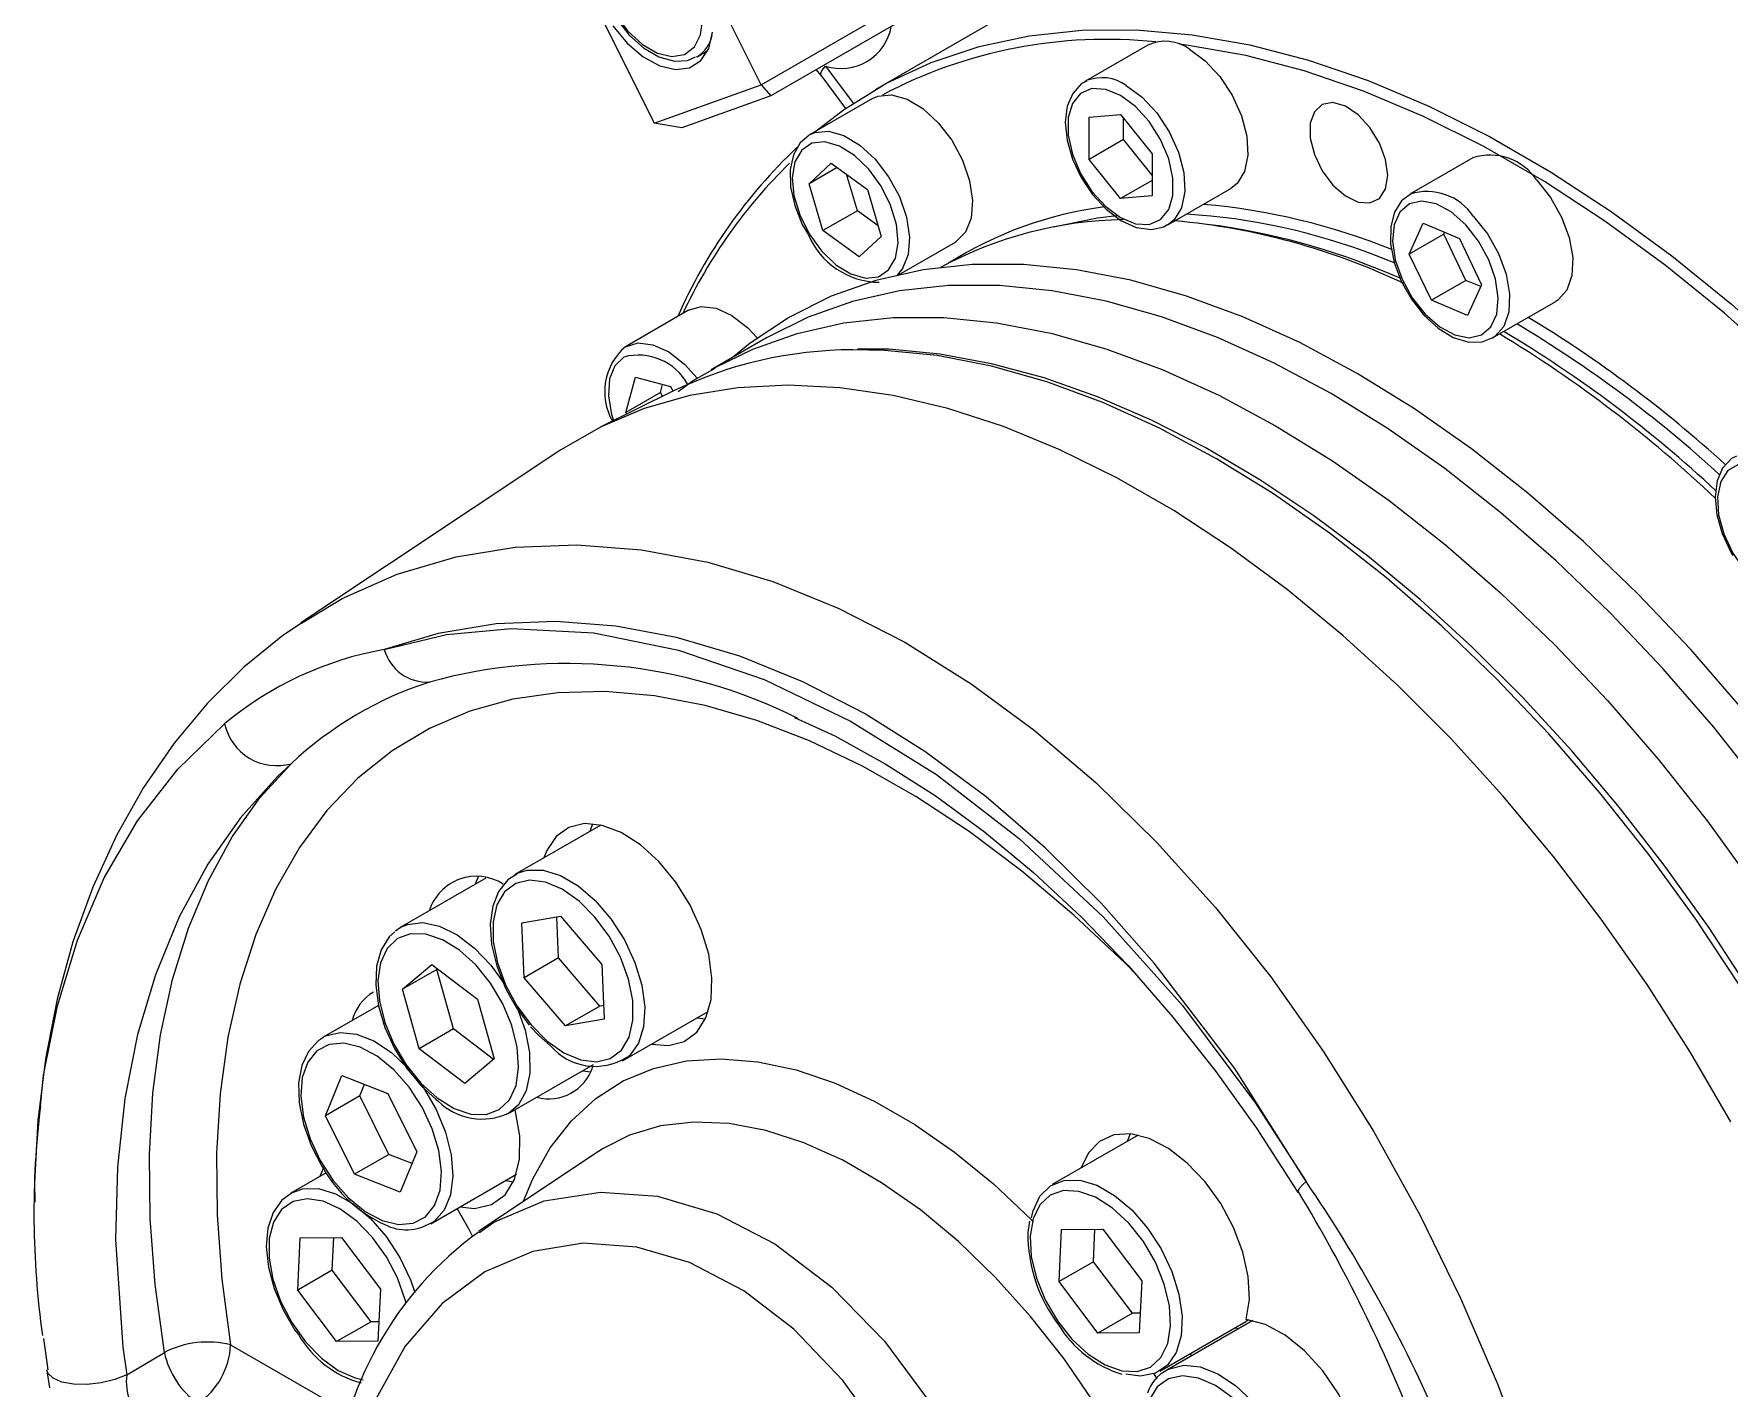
# Model space of a CAD drawing. Header units: millimetres. Extents: x 20 to 768, y 29 to 540.
# Drawn here: x 418.06 to 438.96, y 203.17 to 219.87 of the extents above; entities that cross this region are included whole.
import ezdxf

# ---------------------------------------------------------------- set-up
doc = ezdxf.new("R2010")
doc.units = ezdxf.units.MM

msp = doc.modelspace()

# ---------------------------------------------------------------- linework, layer by layer
at = {"color": 7, "linetype": 'Continuous', "lineweight": 15}
for p, q in [((427.028242, 219.24315), (424.358262, 224.591921)), ((423.039401, 224.120015), (425.709382, 218.771243)), ((427.028242, 219.24315), (430.917329, 221.488272)), ((430.896423, 221.270659), (427.148757, 219.107177)), ((431.120874, 220.734247), (428.433868, 219.183072)), ((426.238486, 219.589259), (426.371211, 219.66588)), ((431.796701, 219.734031), (431.018884, 219.285007)), ((426.238486, 219.589259), (426.226882, 219.582856)), ((427.708011, 219.430022), (427.761819, 219.360472)), ((425.709382, 218.771243), (427.028242, 219.24315)), ((427.028242, 219.24315), (427.148757, 219.107177)), ((427.764972, 219.362117), (428.069615, 218.952577)), ((431.018884, 219.285007), (431.036402, 219.294459)), ((427.148757, 219.107177), (426.049707, 218.713918)), ((428.401552, 219.074356), (427.623735, 218.625332)), ((431.070224, 218.842891), (431.459132, 218.877652)), ((431.070224, 218.324307), (431.070224, 218.842891)), ((431.459132, 218.877652), (431.84804, 218.393868)), ((431.494488, 218.569229), (431.494488, 218.83368)), ((426.049707, 218.713918), (425.709382, 218.771243)), ((427.609117, 218.616386), (427.623735, 218.625332)), ((431.494488, 218.569229), (431.070224, 218.324307)), ((431.848041, 218.12941), (431.494488, 218.569229)), ((431.84804, 218.393868), (431.84804, 217.875283)), ((427.618751, 218.024129), (427.89213, 218.277725)), ((427.965431, 218.224263), (427.618751, 218.024129)), ((427.89213, 218.277725), (428.337361, 217.953009)), ((431.459132, 217.840522), (431.070224, 218.324307)), ((435.801551, 218.341975), (435.023734, 217.892951)), ((427.790605, 217.445816), (427.618751, 218.024129)), ((428.214869, 217.690739), (428.081475, 218.13962)), ((431.848041, 218.065034), (431.459132, 217.840522)), ((432.040801, 217.514808), (432.818618, 217.963832)), ((428.337361, 217.953009), (428.509214, 217.374696)), ((431.84804, 217.875283), (431.459132, 217.840522)), ((428.214869, 217.690739), (427.790605, 217.445816)), ((428.470755, 217.504122), (428.214869, 217.690739)), ((428.235836, 217.1211), (427.790605, 217.445816)), ((428.509214, 217.374696), (428.235836, 217.1211)), ((432.676278, 217.502549), (432.528581, 217.522701)), ((435.018751, 217.156368), (435.190605, 217.536262)), ((435.443015, 217.40129), (435.018751, 217.156368)), ((435.190605, 217.536262), (435.635836, 217.346926)), ((435.443015, 217.40129), (435.453497, 217.42446)), ((435.716394, 216.832077), (435.443015, 217.40129)), ((435.635836, 217.346926), (435.909213, 216.777694)), ((428.72925, 216.903395), (429.423468, 217.304159)), ((435.29213, 216.587154), (435.018751, 217.156368)), ((435.716394, 216.832077), (435.29213, 216.587154)), ((435.898732, 216.754518), (435.716394, 216.832077)), ((435.909213, 216.777694), (435.737361, 216.397798)), ((435.737361, 216.397798), (435.29213, 216.587154)), ((436.045652, 216.122752), (436.823469, 216.571776)), ((426.132986, 216.46338), (425.355169, 216.014356)), ((427.095695, 216.124317), (426.411512, 215.729347)), ((426.411512, 215.729347), (426.451793, 215.752329)), ((425.938301, 215.464245), (425.051853, 215.025709)), ((425.361645, 215.204617), (425.477874, 215.638427)), ((425.477874, 215.638427), (425.911646, 215.522227)), ((425.785909, 215.449539), (425.8125, 215.548795)), ((425.911646, 215.522227), (425.943615, 215.466861)), ((425.785909, 215.449539), (425.361645, 215.204617)), ((425.813168, 215.402342), (425.785909, 215.449539)), ((425.373171, 215.184666), (425.361645, 215.204617)), ((424.532959, 214.726156), (421.35252, 212.607262)), ((425.049993, 210.115937), (423.993191, 209.505858)), ((423.636091, 209.462051), (422.579288, 208.851971)), ((423.993191, 209.505858), (424.022613, 209.521403)), ((424.07674, 208.909516), (424.556161, 208.992071)), ((424.530769, 208.478151), (424.508509, 208.983869)), ((424.556161, 208.992071), (425.065347, 208.398338)), ((422.518831, 208.810033), (422.579288, 208.851971)), ((424.106507, 208.233229), (424.07674, 208.909516)), ((422.607536, 208.091203), (422.967336, 208.396297)), ((422.967336, 208.396297), (423.531826, 207.967011)), ((424.530769, 208.478151), (424.106507, 208.233229)), ((425.039954, 207.884419), (424.530769, 208.478151)), ((425.065347, 208.398338), (425.095111, 207.722052)), ((423.031799, 208.336124), (422.607536, 208.091203)), ((423.031799, 208.336124), (423.038735, 208.34199)), ((423.236486, 207.601726), (423.031799, 208.336124)), ((424.615691, 207.639498), (424.106507, 208.233229)), ((422.812223, 207.356804), (422.607536, 208.091203)), ((423.531826, 207.967011), (423.736512, 207.232613)), ((422.310322, 207.892354), (421.627992, 207.498453)), ((425.039954, 207.884419), (424.615691, 207.639498)), ((425.095111, 207.722052), (424.615691, 207.639498)), ((425.087603, 207.892636), (425.039954, 207.884419)), ((425.320083, 207.207369), (426.376886, 207.817448)), ((426.243179, 207.740249), (426.341162, 207.724918)), ((423.236486, 207.601726), (422.812223, 207.356804)), ((423.729575, 207.226741), (423.236486, 207.601726)), ((421.601229, 207.481702), (421.627992, 207.498453)), ((423.376711, 206.927519), (422.812223, 207.356804)), ((423.736512, 207.232613), (423.376711, 206.927519)), ((423.90618, 206.553483), (424.962983, 207.163562)), ((425.369409, 207.240431), (425.320083, 207.207369)), ((421.656194, 206.531195), (421.861155, 207.028992)), ((421.861155, 207.028992), (422.425689, 206.806176)), ((422.080457, 206.776117), (422.139358, 206.919174)), ((424.829277, 207.086382), (424.92726, 207.071051)), ((422.080457, 206.776117), (421.656194, 206.531195)), ((422.440029, 206.055524), (422.080457, 206.776117)), ((422.425689, 206.806176), (422.785262, 206.085563)), ((423.018705, 206.736893), (423.046254, 206.71209)), ((422.015766, 205.810602), (421.656194, 206.531195)), ((431.674022, 206.291967), (430.617219, 205.681887)), ((431.576039, 206.307292), (431.540315, 206.214787)), ((422.440029, 206.055524), (422.015766, 205.810602)), ((422.726358, 205.94252), (422.440029, 206.055524)), ((422.785262, 206.085563), (422.5803, 205.587786)), ((425.024808, 206.090855), (423.548929, 205.107605)), ((421.627297, 205.880361), (421.589832, 205.784111)), ((421.667991, 205.829224), (421.23242, 205.577775)), ((422.5803, 205.587786), (422.015766, 205.810602)), ((422.954883, 205.199965), (424.011686, 205.810044)), ((423.87798, 205.732844), (423.975962, 205.717514)), ((430.335977, 205.2295), (430.314356, 205.090182)), ((421.315837, 204.382251), (421.345896, 205.023982)), ((421.345896, 205.023982), (421.855216, 205.029452)), ((421.7401, 204.627173), (421.758894, 205.028418)), ((421.855216, 205.029452), (422.334476, 204.393171)), ((430.700636, 204.486363), (430.730695, 205.128095)), ((430.730695, 205.128095), (431.240014, 205.133564)), ((431.124899, 204.731285), (431.143692, 205.132531)), ((431.240014, 205.133564), (431.719275, 204.497283)), ((421.7401, 204.627173), (421.315837, 204.382251)), ((422.219359, 203.990892), (421.7401, 204.627173)), ((431.124899, 204.731285), (430.700636, 204.486363)), ((431.604159, 204.095004), (431.124899, 204.731285)), ((421.795096, 203.74597), (421.315837, 204.382251)), ((422.334476, 204.393171), (422.304416, 203.75144)), ((431.179896, 203.850082), (430.700636, 204.486363)), ((431.719275, 204.497283), (431.689216, 203.855552)), ((422.219359, 203.990892), (421.795096, 203.74597)), ((422.31568, 203.991919), (422.219359, 203.990892)), ((431.604159, 204.095004), (431.179896, 203.850082)), ((431.700479, 204.096031), (431.604159, 204.095004)), ((431.944111, 203.383399), (433.004773, 203.995706)), ((433.087924, 204.005623), (432.031121, 203.395544)), ((433.035782, 204.015358), (433.004773, 203.995706)), ((418.181459, 203.786184), (418.233381, 203.398009)), ((422.304416, 203.75144), (421.795096, 203.74597)), ((431.689216, 203.855552), (431.179896, 203.850082)), ((432.867207, 203.916279), (432.916949, 203.906934)), ((419.206917, 203.336889), (419.672002, 203.611797)), ((432.301523, 203.589716), (432.351265, 203.580371))]:
    msp.add_line(p, q, dxfattribs=at)
at = {"color": 8, "linetype": 'Continuous', "lineweight": 15}
for p, q in [((427.822119, 219.475293), (428.163692, 219.016128)), ((434.84271, 217.043203), (434.602604, 217.137115)), ((420.488705, 203.705064), (421.9601, 202.855646)), ((431.867901, 203.348516), (431.907058, 203.286061))]:
    msp.add_line(p, q, dxfattribs=at)
at = {"color": 7, "linetype": 'Continuous', "lineweight": 15, "flags": 128}
for points in [[(425.004864, 220.809903), (425.031274, 220.582555), (425.10836, 220.343142), (425.229879, 220.111037), (425.385986, 219.905066), (425.564034, 219.741911), (425.749599, 219.634786), (425.927648, 219.592371), (426.083755, 219.618105), (426.205274, 219.709907), (426.282361, 219.860318), (426.30877, 220.057174), (426.282361, 220.284522), (426.205274, 220.523936), (426.083755, 220.75604), (425.927648, 220.962012), (425.749599, 221.125167), (425.564034, 221.232292), (425.385986, 221.274707), (425.229879, 221.248972), (425.10836, 221.157171), (425.031274, 221.00676), (425.004864, 220.809903)], [(425.191899, 220.146928), (425.247284, 220.050943), (425.403149, 219.856489), (425.579481, 219.69922), (425.76776, 219.58926), (425.959368, 219.536096), (426.121168, 219.543714), (426.220595, 219.588265)], [(425.199627, 219.970812), (425.378073, 219.755916), (425.575513, 219.587193), (425.778494, 219.476166), (425.973184, 219.430354), (426.146314, 219.452919)], [(426.146314, 219.452919), (426.286084, 219.542322), (426.382973, 219.692457), (426.430373, 219.893081)], [(427.686302, 218.661447), (428.044828, 218.93535), (428.567174, 219.257498), (429.124429, 219.517812), (429.714103, 219.715122), (430.333562, 219.848553), (430.980041, 219.917522), (431.650652, 219.92171), (432.3424, 219.861094), (433.052195, 219.735958), (433.776868, 219.546847), (434.51318, 219.294599), (435.257845, 218.980352), (436.007536, 218.60552), (436.758905, 218.171764), (437.508596, 217.681021), (438.253262, 217.135496), (438.989576, 216.537615), (439.714246, 215.890037), (440.424041, 215.195661), (441.115789, 214.457603), (441.477369, 214.045954)], [(441.415629, 213.902985), (441.015314, 214.359889), (440.327918, 215.093314), (439.622586, 215.783322), (438.902472, 216.426829), (438.17079, 217.020946), (437.430809, 217.563046), (436.685832, 218.050698), (435.939188, 218.481727), (435.194213, 218.854206), (434.45423, 219.16647), (433.722548, 219.417135), (433.002436, 219.605054), (432.297104, 219.729404), (432.179828, 219.744076)], [(432.307659, 219.683441), (432.502631, 219.539932), (432.683144, 219.345179), (432.835808, 219.113628), (432.949301, 218.862445), (433.015208, 218.610252), (433.028638, 218.375776), (432.988597, 218.176374), (432.898053, 218.02686), (432.818618, 217.963832)], [(431.044018, 219.289008), (430.977596, 219.257705), (430.868633, 219.137419), (430.802025, 218.978529), (430.777914, 218.783356), (430.799667, 218.560896), (430.866468, 218.327737), (430.973388, 218.099206), (431.113721, 217.888828), (431.279465, 217.70907), (431.461976, 217.571024), (431.652819, 217.484369), (431.842012, 217.458642), (431.99419, 217.491733), (432.034357, 217.518993)], [(428.401552, 219.074356), (428.466084, 219.103196), (428.635959, 219.119892)], [(428.635959, 219.119892), (428.826346, 219.067551), (429.023122, 218.950061), (429.211695, 218.776158), (429.378078, 218.558744), (429.509934, 218.313898), (429.59748, 218.059822), (429.634226, 217.815332), (429.617445, 217.598589), (429.548382, 217.425655), (429.43216, 217.309342), (429.423468, 217.304159)], [(431.459132, 219.111928), (431.275456, 219.187476), (431.10666, 219.195912), (430.966418, 219.136528), (430.866094, 219.014191), (430.813815, 218.838772), (430.813815, 218.624469), (430.866094, 218.388689), (430.966418, 218.150521), (431.10666, 217.929217), (431.275456, 217.742766), (431.459132, 217.606246), (431.642808, 217.530699), (431.811604, 217.522262), (431.951845, 217.581646), (432.052167, 217.703984), (432.104448, 217.879403), (432.104448, 218.093705), (432.052167, 218.329486), (431.951845, 218.567653), (431.811604, 218.788957), (431.642808, 218.975408), (431.459132, 219.111928)], [(434.751688, 218.125726), (434.725635, 218.321038), (434.650299, 218.525294), (434.533845, 218.716318), (434.388892, 218.873411), (434.231149, 218.979561), (434.077707, 219.023288), (433.945195, 218.999798), (433.847975, 218.911685), (433.796581, 218.768479), (433.796581, 218.585696), (433.847975, 218.383152), (433.945195, 218.182791), (434.077707, 218.006326), (434.231149, 217.872873), (434.388892, 217.796897), (434.533845, 217.78665), (434.650299, 217.843219), (434.725635, 217.960474), (434.751688, 218.125726)], [(427.608973, 218.610431), (427.508659, 218.52698), (427.426656, 218.381828), (427.386471, 218.19961), (427.391072, 217.985525), (427.441701, 217.75427), (427.534527, 217.522396), (427.610965, 217.392763)], [(427.814491, 218.538988), (427.654902, 218.521766), (427.528456, 218.437929), (427.445394, 218.294258), (427.412445, 218.102403), (427.432282, 217.877895), (427.503294, 217.638932), (427.619731, 217.404856), (427.772157, 217.194662), (427.948227, 217.025349), (428.133674, 216.910642), (428.313474, 216.859837), (428.473062, 216.87706), (428.59951, 216.960896), (428.682572, 217.104548), (428.715519, 217.296423), (428.695684, 217.52093), (428.624671, 217.759893), (428.508235, 217.99395), (428.355808, 218.204163), (428.179739, 218.373476), (427.994292, 218.488183), (427.814491, 218.538988)], [(436.589061, 218.068212), (436.758938, 217.8554), (436.895704, 217.613014), (436.989218, 217.359075), (437.032542, 217.112365), (437.022465, 216.891226), (436.959736, 216.712027), (436.849003, 216.588067), (436.823469, 216.571776)], [(435.031056, 217.89183), (434.92328, 217.811583), (434.835449, 217.671594), (434.789426, 217.494379), (434.78768, 217.283956), (434.832153, 217.053936), (434.919525, 216.821304), (435.043881, 216.600121), (435.12998, 216.490112)], [(435.713475, 217.518549), (435.533674, 217.675338), (435.348226, 217.774744), (435.172157, 217.808716), (435.019731, 217.77451), (434.903294, 217.674868), (434.832281, 217.517895), (434.812447, 217.316289), (434.845393, 217.086394), (434.928456, 216.84682), (435.054903, 216.616991), (435.214492, 216.415531), (435.394292, 216.258723), (435.579738, 216.159318), (435.755807, 216.125346), (435.908235, 216.159571), (436.02467, 216.259194), (436.095683, 216.416187), (436.11552, 216.617791), (436.082571, 216.847688), (435.999511, 217.08726), (435.873062, 217.31709), (435.713475, 217.518549)], [(431.414749, 217.627991), (431.173481, 217.598388), (430.631947, 217.488732)], [(439.120269, 211.54854), (438.488344, 212.278617), (437.835464, 212.967801), (437.164956, 213.612573), (436.480234, 214.209658), (435.78479, 214.756028), (435.082169, 215.248879), (434.375945, 215.685697), (433.669724, 216.064265), (432.967101, 216.382646), (432.271657, 216.639218), (431.586937, 216.832695), (430.916427, 216.962076), (430.263547, 217.026692), (429.631622, 217.026219), (429.023875, 216.960666), (428.443399, 216.830349), (427.893155, 216.635955), (427.375946, 216.378474), (426.894407, 216.059206), (426.669189, 215.878106)], [(439.376617, 210.55879), (438.772341, 211.321654), (438.144029, 212.047544), (437.494879, 212.732803), (436.828202, 213.373903), (436.147393, 213.96758), (435.455924, 214.510819), (434.757316, 215.000846), (434.055129, 215.435159), (433.352943, 215.811573), (432.654334, 216.128143), (431.962865, 216.383257), (431.282056, 216.575625), (430.615379, 216.704253), (429.966229, 216.768487), (429.337917, 216.768032), (428.733641, 216.70285), (428.156484, 216.573285), (427.609384, 216.380015), (427.095695, 216.124317)], [(426.132945, 216.463345), (426.28976, 216.510144), (426.472843, 216.487833), (426.668617, 216.39806), (426.862561, 216.247475), (426.980364, 216.122622)], [(435.12998, 216.490112), (435.19786, 216.403373), (435.372963, 216.242952), (435.560638, 216.129132), (435.752338, 216.071382), (435.915647, 216.074566), (436.038502, 216.125259)], [(439.226164, 208.065047), (438.713847, 208.847436), (438.174096, 209.604606), (437.609327, 210.333086), (437.022057, 211.029634), (436.414899, 211.691064), (435.790546, 212.314428), (435.151764, 212.896846), (434.501369, 213.435686), (433.84223, 213.928459), (433.177252, 214.372888), (432.50936, 214.766889), (431.841504, 215.10858), (431.176655, 215.396288), (430.517844, 215.628524), (429.8681, 215.804111), (429.23048, 215.92207), (428.608069, 215.981749), (428.215657, 215.982473)], [(426.458681, 215.747211), (426.193875, 215.596183), (426.004034, 215.457558)], [(438.983802, 206.454511), (438.483608, 207.312877), (437.949687, 208.148311), (437.384734, 208.956612), (436.791591, 209.733704), (436.173246, 210.475683), (435.532814, 211.178803), (434.873517, 211.83953), (434.198677, 212.454525), (433.511692, 213.020698), (432.816022, 213.535193), (432.115171, 213.995425), (431.412667, 214.399084), (430.712047, 214.744127), (430.016843, 215.028808), (429.330551, 215.251693), (428.656632, 215.4117), (427.998475, 215.50796), (427.359398, 215.540039), (426.742617, 215.507754), (426.151239, 215.411279), (425.588242, 215.251073), (425.056462, 215.027973), (424.558576, 214.743101), (424.532959, 214.726156)], [(439.050376, 214.66364), (438.990114, 214.635914), (438.880234, 214.516548), (438.812729, 214.358452), (438.787664, 214.164009), (438.808409, 213.941993), (438.874277, 213.708877), (438.980396, 213.480112), (439.007761, 213.438799)], [(439.929835, 214.001403), (439.781282, 214.21557), (439.607416, 214.390834), (439.422324, 214.512968), (439.240999, 214.572089), (439.078133, 214.563417), (438.94692, 214.487646), (438.857988, 214.350907), (438.818543, 214.164301), (438.831781, 213.942922), (438.896628, 213.704714), (439.007835, 213.468965), (439.156385, 213.254799), (439.330252, 213.079535), (439.515344, 212.957401), (439.696668, 212.89828), (439.859534, 212.906952), (439.99075, 212.982721), (440.07968, 213.119462), (440.119125, 213.306068), (440.105886, 213.527448), (440.041039, 213.765655), (439.929835, 214.001403)], [(421.361188, 212.603579), (421.131046, 212.451893), (420.652979, 212.062772), (420.205315, 211.619346), (419.79172, 211.123682), (419.415533, 210.578114), (419.080122, 209.985708), (418.788687, 209.35027), (418.54409, 208.676259), (418.348816, 207.969236), (418.204531, 207.234678), (418.112206, 206.477799), (418.071644, 205.704086), (418.074505, 205.464427)], [(433.745461, 205.72063), (432.865644, 207.112839), (431.874712, 208.414245), (431.218303, 209.151488), (430.529145, 209.833696), (429.80016, 210.463109), (429.045394, 211.023058), (428.301741, 211.489302), (427.543812, 211.881118), (426.765402, 212.198262), (425.983396, 212.430403), (425.236415, 212.570067), (424.497743, 212.626412), (423.762879, 212.596817), (423.048813, 212.478866), (422.382983, 212.280049)], [(422.382983, 212.280049), (423.148754, 212.464448), (423.95082, 212.540199), (424.966349, 212.485256), (426.010975, 212.273472), (427.064092, 211.911998), (428.131659, 211.396145), (429.187964, 210.737431), (430.214573, 209.946842), (431.244408, 208.984494), (432.221282, 207.891166), (433.124261, 206.687715), (433.745461, 205.72063)], [(427.439174, 211.441108), (427.935217, 211.214265), (428.558554, 210.871922), (429.171765, 210.478342), (429.781662, 210.030099), (430.384461, 209.529416), (430.975756, 208.979465), (431.550959, 208.384213), (432.10526, 207.748665), (432.634633, 207.07777), (433.13551, 206.376688), (433.604849, 205.65049), (433.642832, 205.585353)], [(421.234071, 210.872163), (421.066022, 210.713207), (420.611088, 210.206231), (420.206804, 209.631615), (419.853063, 208.982482), (419.560373, 208.269937), (419.341001, 207.531783), (419.184432, 206.743271), (419.092442, 205.896413), (419.069982, 205.007339), (419.161497, 203.676161), (419.206917, 203.336889)], [(419.672002, 203.611797), (419.558391, 204.449342), (419.496654, 205.264767), (419.487159, 206.053186), (419.529961, 206.809936), (419.624808, 207.530509), (419.771132, 208.210618), (419.968065, 208.84621), (420.214434, 209.433503), (420.508771, 209.968983), (420.849325, 210.449497), (421.234071, 210.872163)], [(425.677494, 207.413686), (425.886014, 207.397269), (426.077734, 207.44689), (426.233898, 207.562124), (426.34673, 207.73726), (426.410609, 207.963569), (426.422356, 208.229785), (426.381383, 208.52264), (426.289732, 208.82756), (426.151969, 209.129334), (425.97495, 209.412985), (425.767495, 209.664329), (425.539933, 209.870902), (425.303597, 210.022385), (425.070257, 210.111222), (424.851532, 210.133025), (424.658314, 210.086703), (424.500228, 209.974545), (424.385144, 209.80213), (424.350602, 209.712194)], [(424.95201, 210.131262), (424.950828, 210.128693), (424.916287, 210.038757)], [(423.538109, 209.477375), (423.513611, 209.417851), (423.502384, 209.384871)], [(424.029464, 209.519214), (423.905247, 209.441741), (423.79133, 209.297972), (423.718884, 209.113666), (423.689499, 208.892006), (423.706048, 208.642371), (423.767989, 208.378706), (423.8717, 208.114342), (423.930746, 208.007867)], [(424.191835, 207.650707), (424.388267, 207.454337), (424.596185, 207.308046), (424.803508, 207.220308), (424.998186, 207.196229), (425.168904, 207.237221), (425.305742, 207.340893), (425.400746, 207.501227), (425.448397, 207.708909), (425.445923, 207.951836), (425.393471, 208.215925), (425.294085, 208.48583), (425.153546, 208.745851), (424.980017, 208.980862), (424.783585, 209.177232), (424.575666, 209.323542), (424.368344, 209.41128), (424.173668, 209.435358), (424.002948, 209.394348), (423.866111, 209.290675), (423.771106, 209.130342), (423.723455, 208.922679), (423.725929, 208.679732), (423.778383, 208.415643), (423.877767, 208.145758), (424.018308, 207.885736), (424.191835, 207.650707)], [(422.51434, 208.797335), (422.44169, 208.73656), (422.344121, 208.57662), (422.288138, 208.377046), (422.276543, 208.142948), (422.311172, 207.886034), (422.39002, 207.620603), (422.508746, 207.359323), (422.661597, 207.114122), (422.730009, 207.031351)], [(423.036078, 206.750866), (423.245099, 206.621382), (423.449871, 206.552384), (423.638499, 206.547858), (423.800015, 206.608063), (423.925035, 206.729537), (424.006292, 206.905185), (424.039065, 207.124805), (424.02145, 207.375655), (423.954468, 207.643129), (423.842014, 207.9117), (423.690622, 208.165741), (423.50909, 208.390518), (423.307971, 208.572948), (423.09895, 208.702433), (422.894176, 208.771432), (422.705549, 208.775976), (422.544033, 208.715752), (422.419013, 208.594278), (422.337755, 208.418631), (422.304982, 208.199011), (422.322598, 207.94816), (422.38958, 207.680687), (422.502035, 207.412114), (422.653426, 207.158073), (422.834957, 206.933297), (423.036078, 206.750866)], [(423.930746, 208.007867), (424.011937, 207.861467), (424.169691, 207.64924)], [(424.186638, 207.626437), (424.285943, 207.518977), (424.428744, 207.396178)], [(421.599766, 207.47499), (421.570306, 207.459683), (421.447404, 207.32545), (421.365932, 207.149814), (421.326854, 206.935768), (421.333288, 206.691106), (421.385573, 206.42927), (421.480576, 206.164003), (421.613364, 205.907607), (421.638575, 205.871444)], [(422.356232, 205.240564), (422.557382, 205.190634), (422.738967, 205.20569), (422.890433, 205.284817), (423.002978, 205.423422), (423.070063, 205.613461), (423.087786, 205.843892), (423.05512, 206.101328), (422.973962, 206.370775), (422.849027, 206.636603), (422.687579, 206.883367), (422.498999, 207.096716), (422.294247, 207.264229), (422.085223, 207.376214), (421.884073, 207.426125), (421.702488, 207.411088), (421.551022, 207.331961), (421.438477, 207.193356), (421.371393, 207.003297), (421.353669, 206.772867), (421.386336, 206.51545), (421.467494, 206.245983), (421.592428, 205.980155), (421.753876, 205.733411), (421.942456, 205.520062), (422.147208, 205.352529), (422.356232, 205.240564)], [(422.730009, 207.031351), (422.841645, 206.896278), (423.018705, 206.736893)], [(423.312296, 205.406282), (423.495445, 205.388469), (423.703076, 205.435114), (423.870686, 205.556881), (423.988757, 205.746845), (424.05058, 205.994199), (424.052645, 206.284907), (423.994832, 206.602474), (423.994324, 206.604363)], [(433.008599, 204.019017), (433.047037, 204.266535), (433.032724, 204.54762), (432.966375, 204.848291), (432.851291, 205.153579), (432.693202, 205.448261), (432.499986, 205.717667), (432.281261, 205.948399), (432.047919, 206.12897), (431.811583, 206.250356), (431.584021, 206.30652), (431.376566, 206.294698), (431.199549, 206.215428), (431.061784, 206.072713), (430.974631, 205.888224)], [(425.073372, 206.122255), (425.054851, 206.110501), (425.024808, 206.090855)], [(430.359628, 205.271416), (430.380271, 205.357422), (430.46545, 205.5398), (430.594578, 205.667898), (430.760693, 205.734772), (430.954838, 205.736854), (431.16655, 205.674031), (431.384414, 205.549644), (431.596684, 205.370451), (431.791919, 205.146096), (431.959592, 204.888652), (432.090662, 204.61202), (432.178066, 204.331122), (432.21709, 204.06106), (432.205632, 203.816442), (432.144309, 203.610442), (432.036426, 203.454137), (431.887799, 203.355985), (431.706443, 203.321271), (431.522257, 203.346145)], [(421.234395, 205.572627), (421.119289, 205.489328), (421.013433, 205.337552), (420.949011, 205.145704), (420.9283, 204.917721), (420.953747, 204.664231), (421.024062, 204.399455), (421.135242, 204.136382), (421.281795, 203.887051), (421.324498, 203.832419)], [(430.343536, 205.044686), (430.357792, 204.795483), (430.421573, 204.528631), (430.531172, 204.259644), (430.68022, 204.004153), (430.860052, 203.777009), (431.060222, 203.591388), (431.269092, 203.458118), (431.474526, 203.384902), (431.664583, 203.376028), (431.82822, 203.43201), (431.955925, 203.549559), (432.040278, 203.721882), (432.076374, 203.93896), (432.062118, 204.188144), (431.998337, 204.454996), (431.888739, 204.723983), (431.739691, 204.979474), (431.559856, 205.206639), (431.359688, 205.392239), (431.150817, 205.52553), (430.945385, 205.598725), (430.755326, 205.6076), (430.591691, 205.551636), (430.463986, 205.434068), (430.379633, 205.261745), (430.343536, 205.044686)], [(423.472313, 205.036586), (423.427964, 205.130267), (423.280516, 205.38795)], [(429.759992, 197.137937), (429.826784, 198.003948), (429.783803, 198.941144), (429.634007, 199.870258), (429.37113, 200.818599), (429.016442, 201.701624), (428.555201, 202.548095), (428.036251, 203.26812), (427.432759, 203.89948), (426.814001, 204.373319), (426.145529, 204.721415), (425.4946, 204.912056), (424.833771, 204.958153), (424.213184, 204.856379), (423.622397, 204.605657), (423.097431, 204.217552), (422.64019, 203.688296), (422.28052, 203.045528), (422.021363, 202.283626), (421.907221, 201.671246)], [(434.283559, 201.464896), (434.395005, 201.651636), (434.453745, 201.8916), (434.456658, 202.172027), (434.403591, 202.478074), (434.297357, 202.793476), (434.143597, 203.101506), (433.950468, 203.385814), (433.728217, 203.631313), (433.488639, 203.824985), (433.244449, 203.95655), (433.008599, 204.019017)], [(418.221009, 203.399012), (418.226446, 203.362649), (418.253998, 203.176242)], [(432.8351, 203.05528), (432.627575, 203.205218), (432.419833, 203.297072), (432.22395, 203.325468), (432.051308, 203.288779), (431.911938, 203.189138), (431.813945, 203.032322)]]:
    msp.add_lwpolyline(points, dxfattribs=at)
at = {"color": 8, "linetype": 'Continuous', "lineweight": 15, "flags": 128}
for points in [[(427.764972, 219.362117), (427.762503, 219.366991), (427.765338, 219.391737), (427.78545, 219.428263), (427.822119, 219.475293)], [(431.529843, 219.234416), (431.724814, 219.090908), (431.905327, 218.896155), (432.057991, 218.664604), (432.171484, 218.413421), (432.237391, 218.161228), (432.250821, 217.926752), (432.21078, 217.72735), (432.120236, 217.577836), (432.038652, 217.513577)], [(427.623735, 218.625332), (427.688267, 218.654172), (427.858142, 218.670868)], [(427.858142, 218.670868), (428.048529, 218.618527), (428.245305, 218.501037), (428.433878, 218.327133), (428.600261, 218.10972), (428.732117, 217.864874), (428.819663, 217.610798), (428.856409, 217.366308), (428.839628, 217.149565), (428.770565, 216.976631), (428.704121, 216.897675)], [(435.811244, 217.619187), (435.981121, 217.406376), (436.117887, 217.16399), (436.211401, 216.910051), (436.254726, 216.66334), (436.244648, 216.442202), (436.181919, 216.263003), (436.071187, 216.139043), (436.04224, 216.120809)], [(426.451793, 215.752329), (426.925201, 215.985045), (427.472301, 216.178315), (428.049459, 216.307879), (428.653734, 216.373062), (429.282047, 216.373517), (429.931197, 216.309283), (430.597874, 216.180655), (431.278682, 215.988287), (431.970152, 215.733172), (432.668761, 215.416603), (433.370946, 215.040189), (434.073134, 214.605876), (434.771741, 214.115849), (435.463211, 213.57261), (436.144019, 212.978933), (436.810696, 212.337833), (437.459846, 211.652574), (438.088159, 210.926684), (438.692435, 210.16382), (439.269594, 209.367883)], [(425.334417, 215.886914), (425.223212, 215.779561), (425.158363, 215.616225), (425.145125, 215.41013), (425.18457, 215.177963), (425.207426, 215.102666)], [(425.355128, 216.014321), (425.511943, 216.06112), (425.695027, 216.038809), (425.8908, 215.949036), (426.084744, 215.79845), (426.240596, 215.626811)], [(439.096372, 208.128479), (438.548621, 208.954396), (437.970776, 209.751275), (437.365783, 210.51504), (436.736722, 211.241809), (436.086801, 211.927883), (435.41933, 212.569734), (434.737712, 213.164112), (434.045418, 213.708002), (433.345979, 214.198626), (432.642957, 214.633459), (431.939935, 215.010318), (431.240495, 215.32725), (430.548203, 215.582664), (429.866586, 215.775264), (429.199114, 215.90406), (428.549193, 215.968369), (428.159234, 215.975759)], [(421.360804, 212.603947), (421.861672, 212.909421), (422.542078, 213.211113), (423.267585, 213.424438), (423.995848, 213.541666), (424.755471, 213.571881), (425.552717, 213.511019), (426.371339, 213.355931), (427.170566, 213.117505), (427.978164, 212.790797), (428.800224, 212.36932), (429.619055, 211.858176), (430.393082, 211.287492), (431.152985, 210.639157), (431.90403, 209.90539), (432.629809, 209.09896), (433.311174, 208.243215), (433.958452, 207.327623), (434.575826, 206.343187), (435.148996, 205.309589), (435.651352, 204.282797), (436.105765, 203.224753), (436.514385, 202.126789)], [(431.672462, 208.252612), (431.510656, 208.415521), (430.883545, 209.006643), (430.242786, 209.548037), (429.592338, 210.036368), (428.936223, 210.468613), (428.278501, 210.842098), (427.623231, 211.154498), (426.974471, 211.403919), (426.336227, 211.588788), (425.712445, 211.707956), (425.106984, 211.760713), (424.523585, 211.74673), (423.965854, 211.666067), (423.43724, 211.519264), (422.941011, 211.307179), (422.480235, 211.031175), (422.057759, 210.692918), (421.676196, 210.294501), (421.337904, 209.838418), (421.044976, 209.327451), (420.799221, 208.764801), (420.602159, 208.15391), (420.455009, 207.498574), (420.35868, 206.802822), (420.313766, 206.070983), (420.320548, 205.307569), (420.378981, 204.517296), (420.488705, 203.705064)], [(418.142788, 206.648434), (418.183119, 207.031015), (418.352994, 207.887052), (418.599377, 208.694538), (418.93114, 209.464089), (419.342068, 210.167265), (419.839404, 210.806887), (420.413449, 211.362386)], [(424.022613, 209.521403), (424.145787, 209.560406), (424.341071, 209.559222), (424.553366, 209.493201), (424.77123, 209.365893), (424.982914, 209.184177), (425.177011, 208.957871), (425.343053, 208.699129), (425.47209, 208.421919), (425.557165, 208.141197), (425.593694, 207.872089), (425.579703, 207.629089), (425.515952, 207.425328), (425.405875, 207.271768), (425.369409, 207.240431)], [(422.579288, 208.851971), (422.669542, 208.891504), (422.85632, 208.913199), (423.063928, 208.869644), (423.281179, 208.76317), (423.496353, 208.59953), (423.697857, 208.387559), (423.874825, 208.138649), (423.878081, 208.133323)], [(424.020396, 207.860128), (424.118828, 207.585012), (424.172709, 207.31015), (424.176456, 207.056443), (424.129864, 206.837558), (424.035447, 206.665342), (423.914559, 206.558438)], [(421.627992, 207.498453), (421.659704, 207.51509), (421.836738, 207.559523), (422.038283, 207.538722), (422.253477, 207.453779), (422.470717, 207.30929), (422.678292, 207.113048), (422.703227, 207.085123)], [(424.093837, 205.470635), (424.212027, 205.752321), (424.428721, 206.137362), (424.688995, 206.469308), (424.990178, 206.744737), (425.329182, 206.960877), (425.702525, 207.115453), (426.106377, 207.206903), (426.536595, 207.234286), (426.988763, 207.197329), (427.458243, 207.096395), (427.940215, 206.932532), (428.429736, 206.707426), (428.921782, 206.423374), (429.411301, 206.083292), (429.893275, 205.690681), (430.362753, 205.249566), (430.382408, 205.229751)], [(422.793291, 206.975039), (422.865011, 206.875641), (423.02081, 206.609827), (423.137287, 206.329978), (423.208163, 206.051165), (423.22962, 205.788422), (423.200499, 205.555889), (423.122371, 205.36615), (422.999446, 205.229392), (422.961279, 205.203729)], [(432.707401, 198.171842), (432.681409, 198.740415), (432.603743, 199.332317), (432.475309, 199.940619), (432.297618, 200.558181), (432.072748, 201.177788), (431.803339, 201.792171), (431.492546, 202.394099), (431.144017, 202.976539), (430.761835, 203.532657), (430.350482, 204.055934), (429.914781, 204.540236), (429.459839, 204.97989), (428.990991, 205.369712), (428.513735, 205.705168), (428.033663, 205.982308), (427.556405, 206.197881), (427.087557, 206.349379), (426.632616, 206.43499), (426.196916, 206.453737), (425.785563, 206.405398), (425.403382, 206.290537), (425.073372, 206.122255)], [(421.232028, 205.577553), (421.375894, 205.630679), (421.570041, 205.63276), (421.781753, 205.569918), (421.999616, 205.44555), (422.211887, 205.266338), (422.40712, 205.041984), (422.574792, 204.78454), (422.705863, 204.507908), (422.756241, 204.364257)], [(433.653282, 205.591464), (433.651779, 205.593981), (433.652559, 205.613497), (433.668834, 205.641693), (433.700118, 205.677788), (433.745461, 205.72063)], [(422.650842, 204.218771), (422.64013, 204.260932), (422.545222, 204.530938), (422.408465, 204.792651), (422.237809, 205.030811), (422.043171, 205.231596), (421.835863, 205.383355), (421.627933, 205.477226), (421.431464, 205.50779), (421.257876, 205.473263), (421.117255, 205.375649), (421.017776, 205.220605), (420.965219, 205.017176), (420.962637, 204.777148), (421.010182, 204.51449), (421.105091, 204.244464), (421.241847, 203.982772), (421.412503, 203.744611), (421.607142, 203.543826), (421.814449, 203.392067), (422.02238, 203.298196), (422.120433, 203.275153)], [(423.556743, 205.090834), (423.731766, 205.220189), (424.354492, 205.481376), (425.047176, 205.590576), (425.748584, 205.537837), (426.481709, 205.321047), (427.195759, 204.950636), (427.900159, 204.4176), (428.5505, 203.750211), (429.149002, 202.941661), (429.653409, 202.048005), (430.07033, 201.057467), (430.366721, 200.055307), (430.553057, 199.014409), (430.615168, 198.023183), (430.555588, 197.053346)], [(419.206917, 203.336889), (419.060584, 203.277782), (418.893168, 203.236648), (418.71902, 203.217006), (418.553074, 203.220528), (418.409559, 203.24695), (418.300777, 203.293975), (418.236062, 203.357587), (418.221709, 203.39611)], [(432.025463, 203.39223), (432.062835, 203.412181), (432.239866, 203.456615), (432.441412, 203.435813), (432.656606, 203.350871), (432.873845, 203.206402), (433.081421, 203.01016), (433.268142, 202.772732), (433.42394, 202.506919), (433.540417, 202.22707), (433.611293, 201.948257), (433.63275, 201.685513), (433.603629, 201.453), (433.525501, 201.263242), (433.402576, 201.126503), (433.351529, 201.093382)]]:
    msp.add_lwpolyline(points, dxfattribs=at)
at = {"color": 8, "linetype": 'Continuous', "lineweight": 15}
for centre, radius, start, end in [((426.016032, 219.944665), 0.419284, 302.0431078, 348.0917252), ((428.016152, 220.069275), 0.624871, 251.9095957, 350.2485812), ((431.228341, 218.814233), 0.517162, 54.3387291, 111.7858464), ((431.771967, 209.717539), 8.083062, 67.9808903, 84.9620692), ((435.236102, 217.236813), 0.690651, 33.6173412, 107.5451118), ((431.876959, 213.018562), 4.759196, 97.4614623, 122.2329076), ((428.518726, 203.167405), 15.282892, 47.4991435, 59.2011884), ((425.513317, 215.213785), 0.696497, 28.8270125, 104.8836083)]:
    msp.add_arc(centre, radius, start, end, dxfattribs=at)
at = {"color": 7, "linetype": 'Continuous', "lineweight": 15}
for centre, radius, start, end in [((431.283448, 213.913028), 5.891057, 84.0403243, 117.9509248), ((432.008843, 219.271033), 0.509285, 54.0741573, 114.6169172), ((431.923522, 213.771486), 6.475013, 133.4914463, 156.1783954), ((431.811593, 213.735745), 6.345743, 134.2990128, 154.9468916), ((436.015699, 217.688434), 0.687732, 33.5192718, 108.1425845), ((431.573031, 212.673526), 4.908048, 90.9642241, 118.3770151), ((431.390605, 209.318857), 8.279339, 64.5639731, 84.8886135), ((431.816176, 209.995135), 7.666294, 68.6868647, 86.59615), ((428.49722, 217.772002), 0.963986, 203.1666245, 269.1442524), ((431.427414, 209.018795), 8.575182, 66.008812, 81.6258326), ((428.379477, 202.99211), 15.646702, 47.6823303, 58.8021426), ((427.925405, 202.640612), 15.824854, 46.6191102, 58.7672673), ((428.17348, 202.81981), 15.596631, 47.0575418, 59.0974861), ((425.835011, 215.456736), 0.735657, 130.717546, 209.3675401), ((428.168348, 210.858921), 5.116846, 90.1020596, 115.8377694), ((423.122767, 208.119904), 4.22541, 100.0833001, 129.8810881), ((422.912715, 212.427988), 0.550002, 195.6034632, 272.7877063), ((424.627353, 205.765125), 6.342239, 63.2565067, 105.4343749), ((424.334894, 207.566121), 4.532662, 107.9303742, 133.1653772), ((421.056622, 211.50708), 0.659247, 192.6786846, 285.6148967), ((423.520028, 208.871689), 0.612453, 57.5886091, 162.2594172), ((422.556267, 207.551892), 0.590985, 121.3718536, 165.0061114), ((424.984197, 207.871482), 0.731055, 220.5538369, 302.0609889), ((424.410931, 207.31055), 0.570099, 255.0221687, 341.9896432), ((423.58558, 207.257392), 0.766959, 225.3156881, 295.2740222), ((428.932926, 205.336049), 10.869657, 173.0652788, 188.0160113), ((423.081844, 206.704501), 1.666437, 209.9936044, 245.479056), ((419.031483, 195.664442), 17.822123, 23.285311, 34.3504426), ((417.690794, 195.894909), 18.676078, 21.1411528, 31.2806619), ((426.112356, 201.563723), 4.367332, 125.9112015, 175.6966935), ((422.653937, 205.709756), 0.58429, 243.1710161, 301.4399022), ((432.191071, 205.086045), 1.87672, 179.8737143, 217.114082), ((422.438224, 204.478311), 1.287463, 210.1111002, 254.7505934), ((431.890061, 204.680432), 1.399141, 211.2964766, 252.7115404), ((420.20285, 202.585784), 1.155206, 75.6733328, 117.3565512), ((420.680774, 203.826825), 1.031435, 192.0329902, 234.8288297), ((419.561013, 203.749389), 0.928751, 304.4687395, 357.264536), ((419.901986, 203.253695), 0.70003, 173.1746527, 200.448505), ((432.237349, 202.977576), 0.464789, 117.1848333, 163.2898029)]:
    msp.add_arc(centre, radius, start, end, dxfattribs=at)

doc.saveas('drawing.dxf')
